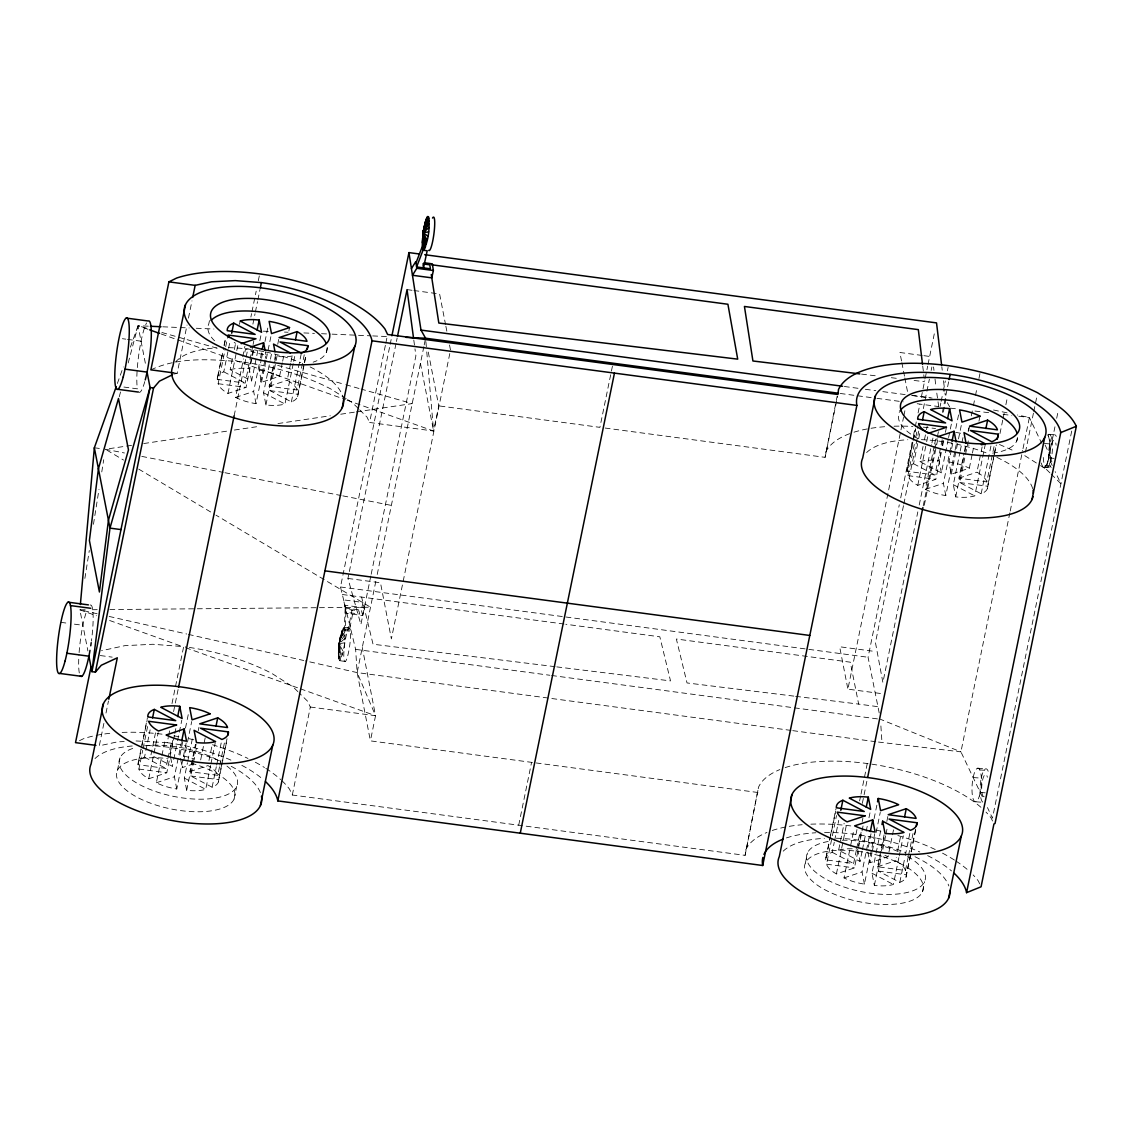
<?xml version="1.0" encoding="UTF-8"?>
<svg xmlns="http://www.w3.org/2000/svg" width="1133" height="1133" viewBox="0 0 1133 1133"><rect width="100%" height="100%" fill="white"/><g stroke="black" fill="none" stroke-linecap="round" stroke-linejoin="round"><path stroke-width="0.75" stroke-dasharray="5 3.75" d="M345.211 661.516L339.064 660.553C337.45 649.648 338.71 637.312 343.653 627.427L349.162 628.164M338.583 659.194L338.923 643.742L341.118 633.22M345.154 630.628L344.375 627.413L345.126 609.03L358.906 610.871L359.685 614.086L345.919 612.259L345.154 630.628L349.29 631.18L352.802 613.165L352.023 609.951L348.511 627.965L349.29 631.18M338.328 656.8L340.268 636.873M341.996 630.302L338.923 643.742L339.702 660.794C344.545 650.894 345.905 638.545 344.29 627.668L338.923 643.742L338.498 649.662M338.3 653.557L338.923 643.742L342.86 628.319M281.961 780.764A122.902 50.291 11.6 0 1 289.538 789.177L292.314 795.026L745.089 855.358L758.558 787.095A122.902 50.291 11.6 0 1 779.83 769.59M745.089 855.358L758.558 787.095M605.149 428.047L825.079 457.35L837.117 396.323M338.909 645.385L339.518 641.023M84.876 578.411L89.309 550.482M93.458 524.296L94.577 517.314M94.846 515.572L98.996 489.385M101.772 471.937L103.712 459.715M362.702 615.531L361.399 610.163L362.914 602.444L343.625 599.867L346.174 613.335L362.702 615.531L364.217 607.812L344.928 605.249L346.174 613.335M103.882 723.378L99.293 745.811L117.407 741.888L124.191 741.548M106.006 713.025L108.471 700.959M173.845 374.074L177.145 373.352L187.044 325.044M188.446 318.146L191.987 300.882M209.478 320.639L208.826 323.783A60.672 24.827 11.6 0 0 214.576 340.806M117.421 770.468L119.999 757.906M138.297 762.382L147.375 718.025M167.684 759.889L165.942 768.429L138.042 764.704L141.186 749.352M141.526 747.653L147.12 720.347M217.55 377.048L222.705 351.867M224.079 345.154L225.793 336.756M252.744 346.16L245.195 383.081L217.295 379.371L223.824 347.477M224.164 345.792L225.878 337.407M174.468 735.232L166.778 772.763L148.735 778.768A31.611 12.93 11.6 0 1 138.877 769.052L142.73 750.287M143.07 748.573L147.97 724.695M253.594 350.494L246.031 387.429L227.988 393.434A31.611 12.93 11.6 0 1 218.131 383.705L225.354 348.454M225.694 346.783L228.101 335.028M138.042 764.704A31.611 12.93 11.6 0 1 144.528 757.17L150.123 729.864M217.295 379.371A31.611 12.93 11.6 0 1 223.782 371.822L228.257 349.998M228.597 348.327L230.311 339.928M155.49 732.853L150.944 755.031L172.358 766.29L173.406 761.178M257.786 350.734L251.611 380.943L230.197 369.684L232.945 356.258M234.333 349.545L235.706 342.832M239.474 324.364L240.168 321.007M148.735 778.768L153.621 754.89M153.975 753.19L158.167 732.711M227.988 393.434L237.958 344.758A31.611 12.93 11.6 0 1 234.177 342.364M150.887 369.854C178.972 356.598 211.588 359.317 241.697 361.909L242.405 358.467M242.759 356.739L244.884 346.386M250.889 317.056L251.583 313.6M251.937 311.872L256.185 291.167M258.296 280.814L259.358 275.645M172.004 703.565L183.659 646.617L152.842 644.266L124.828 645.668L101.531 650.71M186.194 742.922L176.762 788.979A31.611 12.93 11.6 0 1 156.34 782.776L161.58 757.184M161.934 755.484L165.418 738.419M264.952 359.997L256.016 403.645A31.611 12.93 11.6 0 1 235.593 397.442L243.496 358.835M244.87 352.108L245.564 348.752A31.611 12.93 11.6 0 0 265.986 354.969L265.292 358.325M136.045 740.954L167.217 742.696L168.279 737.512M168.633 735.784L169.695 730.587M173.59 711.566L178.193 689.076M234.134 415.797L245.819 358.708M246.173 356.98L247.943 348.341M252.9 324.123L255.024 313.742M255.378 312.014L257.503 301.633M257.857 299.905L259.981 289.524M168.038 758.189L171.522 741.124M253.098 344.474L253.778 341.118M172.768 740.43L169.978 754.082L172.358 766.29M251.611 380.943L249.232 368.735L251.639 356.994M251.979 355.309L253.013 350.267M174.808 733.533L175.856 728.406M173.746 759.464L177.244 742.412M177.598 740.699L178.986 733.872M179.34 732.173L181.79 720.234M259.854 340.665L261.567 332.266M176.762 788.979L174.397 776.771L181.379 742.653M256.016 403.645L253.65 391.423L260.179 359.543M260.519 357.858L261.893 351.145M182.696 741.747L179.892 755.399A31.611 12.93 11.6 0 1 194.026 758.94M185.486 728.108L188.276 714.456M282.315 362.829L279.568 376.269L261.525 382.274L259.145 370.066L261.213 359.982M261.553 358.311L262.927 351.598M264.995 341.529L267.742 328.088M193.757 763.784L182.271 767.607L183.319 762.495M183.673 760.781L187.157 743.73M187.512 742.016L191.704 721.551M261.525 382.274L265.986 360.45M266.34 358.764L271.495 333.598M210.596 765.469L205.71 789.361A31.611 12.93 11.6 0 1 186.676 790.31L184.311 778.088L187.455 762.736M187.795 761.036L192.695 737.144M293.22 363.721L284.964 404.014A31.611 12.93 11.6 0 1 265.929 404.963L263.564 392.754L270.093 360.861M270.433 359.175L271.467 354.147M219.519 766.8L217.777 775.34L189.877 771.615L195.471 744.324M198.261 730.672L198.955 727.259M304.253 354.742L297.03 389.993L269.13 386.268L273.265 366.129M274.639 359.416L275.659 354.388M277.727 344.305L279.1 337.592M186.676 790.31L196.108 744.239M265.929 404.963L275.9 356.286A31.611 12.93 11.6 0 0 294.934 355.337L293.56 362.05M227.011 738.73L218.627 779.674A31.611 12.93 11.6 0 1 212.126 787.223L190.726 775.963L193.177 764.01M193.516 762.311L197.015 745.245M304.055 364.118L297.88 394.326A31.611 12.93 11.6 0 1 291.379 401.875L269.98 390.616L275.815 362.078M276.169 360.407L277.543 353.694M200.668 759.903L205.215 737.725M282.669 361.158L284.043 354.445M288.844 330.949L289.538 327.579M208.982 760.498L212.126 745.132M297.03 389.993A31.611 12.93 11.6 0 0 287.187 380.263L290.614 363.481M290.969 361.809L292.342 355.096M210.95 763.769L215.143 743.29M212.126 787.223L216.318 766.744M216.672 765.044L221.558 741.152M291.379 401.875L301.35 353.199M219.873 765.101L224.759 741.209M218.357 781.997L221.502 766.644M221.856 764.931L227.096 739.353M304.409 362.447L306.122 354.048M297.625 396.649L306.207 354.686M234.092 799.048L236.67 786.486M326.276 352.561L327.55 346.273M292.314 795.026L310.329 707.034L307.539 701.171L299.084 692.829M428.288 352.094L438.74 405.869L433.599 431.022L369.585 422.482L385.475 344.843M385.829 343.115L387.245 336.218M757.963 792.505L370.406 740.869L357.136 672.591L355.635 649.379L340.495 586.979L389.794 346.16M390.149 344.418L391.565 337.492M370.831 575.975L360.889 624.51L347.93 578.439L348.992 573.256M349.346 571.528L396.083 343.242M396.437 341.5L397.145 338.045M371.185 574.233L415.896 355.804L414.975 348.837M375.816 581.342L357.136 672.591L375.547 715.716L370.406 740.869M377.232 574.445L423.869 346.599M424.209 344.914L425.583 338.215M449.801 353.538L391.381 638.899L380.476 582.787L347.93 578.439M612.429 366.2L599.909 427.353L438.74 405.869M518.702 825.192L531.575 762.339M825.079 457.35L837.599 396.196M805.393 863.049L807.447 852.993M880.44 693.481L847.895 689.147L903.525 417.383M903.879 415.655L905.295 408.73M825.971 857.525L830.092 837.372M830.432 835.687L835.942 808.82M856.364 850.132L853.602 863.558L825.716 859.848L829.498 841.38M829.838 839.695L835.687 811.143M879.208 712.997L868.076 657.267L899.29 504.808M900.707 497.883L912.051 442.436M913.481 435.511L914.898 428.571M915.252 426.844L916.314 421.646M918.084 412.979L919.854 404.325M921.285 397.386L924.825 380.065M925.179 378.337L927.658 366.2M928.012 364.472L934.753 331.558M863.049 825.929L854.452 867.906L836.409 873.911A31.611 12.93 11.6 0 1 826.552 864.182L836.522 815.491M907.321 468.963L912.816 442.097M913.156 440.411L915.563 428.656M942.174 439.731L934.952 474.996L907.066 471.286L915.648 429.308M941.296 452.478L935.801 479.344L917.758 485.349A31.611 12.93 11.6 0 1 907.901 475.619L914.43 443.725M915.804 436.998L918.212 425.243M825.716 859.848A31.611 12.93 11.6 0 1 832.203 852.299L834.27 842.23M834.61 840.544L838.732 820.391M903.483 505.686L875.455 642.623L882.89 682.533L917.815 511.889M903.837 503.944L918.736 431.135M923.353 408.602L926.553 392.995M926.907 391.267L929.386 379.13M931.156 370.463L931.878 366.993M907.066 471.286A31.611 12.93 11.6 0 1 913.552 463.737L918.367 440.227M918.707 438.556L920.421 430.158M862.086 851.35L860.032 861.434L838.618 850.161L844.127 823.294M948.25 439.278L941.367 472.858L919.968 461.598L923.069 446.487M924.443 439.774L926.157 431.376M926.497 429.69L927.191 426.334M836.409 873.911L846.719 823.535M917.758 485.349L926.341 443.371M926.695 441.686L928.409 433.288M919.231 504.992L931.581 444.66M931.935 442.932L932.997 437.763M940.121 406.464L940.815 403.065M941.155 401.365L942.897 392.868M943.251 391.168L945.333 380.971M947.415 370.788L948.109 367.389M859.607 800.904L860.655 795.805M861.009 794.106L867.269 763.529M874.747 833.746L864.437 884.122A31.611 12.93 11.6 0 1 844.014 877.919L850.203 847.696M850.543 846.011L853.985 829.214M954.722 451.897L945.786 495.56A31.611 12.93 11.6 0 1 925.364 489.357L934.3 445.694M934.64 444.009L936.014 437.296M855.967 834.469L857.03 829.271M862.34 803.339L866.943 780.849M923.239 505.828L934.569 450.481M934.923 448.753L937.048 438.372M937.402 436.644L938.464 431.461M942.359 412.426L948.732 381.297M924.273 505.29L936.283 446.614M936.637 444.887L937.699 439.703M943.35 412.086L945.828 400.006L944.979 392.995M856.704 848.447L860.145 831.664M862.199 821.581L862.893 818.224M858.332 845.855L861.434 830.744M941.367 472.858L939.002 460.649L940.716 452.251M942.09 445.538L943.123 440.496M942.67 445.751L943.704 440.723M945.432 432.324L946.452 427.283M862.425 849.679L865.867 832.882M866.207 831.197L867.595 824.484M868.969 817.771L870.342 811.058M948.59 437.607L952.032 420.81M864.437 884.122L862.057 871.914L866.193 851.761M866.533 850.076L869.62 834.964M868.26 847.187L871.008 833.746M874.095 818.635L876.857 805.195M945.786 495.56L943.407 483.352L951.663 443.045M972.086 454.744L969.338 468.184L951.295 474.189L948.916 461.981L951.323 450.226M951.663 448.541L952.697 443.499M955.799 428.387L959.226 411.605M893.498 829.88L887.989 856.746L869.946 862.751L871.999 852.667M872.353 850.996L875.781 834.2M876.135 832.528L880.256 812.375M955.062 450.212L956.436 443.499M951.295 474.189L958.164 440.595M958.504 438.924L961.605 423.813M898.88 857.624L893.385 884.491A31.611 12.93 11.6 0 1 874.35 885.44L871.985 873.231L875.767 854.764M876.106 853.078L881.262 827.897M985.384 443.881L974.734 495.928A31.611 12.93 11.6 0 1 955.7 496.877L953.335 484.669L959.863 452.761M960.203 451.076L963.645 434.293M908.199 857.044L905.451 870.47L877.551 866.759L884.08 834.851M886.827 821.411L887.861 816.383M874.35 885.44L884.661 835.063M968.163 431.163L968.857 427.764M971.293 415.868L973.035 407.384M973.389 405.685L975.116 397.187M975.471 395.488L977.212 386.99M978.94 378.493L979.988 373.408M915.577 829.469L906.287 874.818A31.611 12.93 11.6 0 1 899.8 882.352L878.401 871.093L881.488 855.981M882.862 849.268L885.609 835.828M885.964 834.157L887.677 825.759M994.023 446.643L986.801 481.907L958.9 478.197L964.056 453.002M964.395 451.316L965.769 444.603M968.531 431.177L969.551 426.135M955.7 496.877L964.636 453.214M964.976 451.543L966.364 444.816A31.611 12.93 11.6 0 0 969.112 445.085M994.179 454.347L987.636 486.255A31.611 12.93 11.6 0 1 981.15 493.79L959.75 482.531L968.687 438.868M972.426 453.073L973.814 446.345M978.969 421.164L979.988 416.123M905.451 870.47A31.611 12.93 11.6 0 0 895.594 860.754L896.288 857.384M897.662 850.671L900.763 835.559M986.801 481.907A31.611 12.93 11.6 0 0 976.943 472.178L982.453 445.311M899.234 855.953L903.355 835.8M899.8 882.352L904.955 857.171M905.295 855.486L910.111 831.976M981.15 493.79L991.46 443.414M908.539 855.358L913.014 833.534M906.032 877.14L910.847 853.631M911.187 851.945L916.342 826.764M994.519 452.662L996.233 444.263M987.381 488.578L996.318 444.915M999.972 433.599L1002.747 420.017M1003.102 418.318L1004.489 411.52M1005.877 404.722L1007.619 396.238M922.503 891.728A60.502 24.756 11.6 0 0 843.731 850.288A60.502 24.756 11.6 0 0 825.603 890.141A60.502 24.756 11.6 0 0 922.503 891.728L924.556 881.672M1016.712 441.091L1017.392 437.735M1009.871 512.782L960.926 751.873L983.132 798.482M1010.225 511.054L1022.646 450.41M1023 448.682L1029.387 417.496L1017.448 414.99M1025.45 452.237L1033.438 413.163M1033.792 411.463L1037.276 394.468M1049.923 472.872L1046.255 469.246L1054.95 426.787M1056.678 418.289L1058.42 409.792M1071.705 431.064L992.466 818.111L987.438 807.546M119.248 396.791L120.594 391.721M128.199 362.957L138.056 325.738L148.635 326.191M344.29 627.668L338.923 643.742L339.064 660.553M117.379 383.45L123.285 366.965M130.38 347.165L138.056 325.738L148.267 328.627M345.027 631.407L338.923 643.742L340.495 659.888M345.055 634.664L338.923 643.742L341.345 657.919M344.857 638.559L338.923 643.742L342.237 655.001M79.508 740.67L83.516 738.716A122.902 50.291 11.6 0 1 94.464 735.742M235.593 397.442L253.65 391.423M269.13 386.268L287.187 380.263M925.364 489.357L943.407 483.352M958.9 478.197L976.943 472.178M156.34 782.776L174.397 776.771M189.877 771.615L207.934 765.611A31.611 12.93 11.6 0 1 217.777 775.34M844.014 877.919L862.057 871.914M877.551 866.759L895.594 860.754M344.432 642.836L338.923 643.742L343.087 651.348M131.527 445.354L105.369 449.249L124.432 452.988M143.721 443.541L227.407 431.078M234.375 430.044L258.791 426.419M277.967 423.558L330.269 415.783M340.721 414.225L354.671 412.143M356.413 411.888L412.214 403.589L361.13 389.072M85.173 609.781L79.891 609.837L87.907 651.036M92.226 609.724L97.509 609.667M109.844 609.568L317.679 607.699M319.435 607.685L370.519 607.231L215.978 515.147M162.755 326.8L189.211 327.947M196.264 328.258L213.91 329.023M263.295 331.176L268.592 331.402M284.468 332.082L287.994 332.238M303.871 332.932L314.45 333.385M321.517 333.697L330.326 334.079M332.096 334.15L356.796 335.226M358.552 335.311L370.902 335.835M372.672 335.92L386.778 336.529M1048.733 434.307L1054.143 434.718M1044.357 443.485L1049.767 443.895M1054.044 458.355L1048.648 457.944L1052.302 465.621M1050.22 466.06L1042.063 465.691A16.882 4.546 -85.6 0 0 1048.705 458.072A16.882 4.546 -85.6 0 0 1048.237 435.525M1044.272 467.122L1051.013 467.632M977.595 768.202L985.696 768.811M979.79 769.902L987.891 770.525M973.148 777.535L981.249 778.144A16.882 4.546 -85.6 0 1 988.698 772.975M980.257 792.449L986.73 792.944M975.796 801.782L983.897 802.405M950.417 408.149L957.442 408.971M974.989 411.052L989.024 412.709M1003.059 414.381L1011.84 415.414M1018.85 416.25L1029.387 417.496L1041.595 443.145M878.472 742.058L960.926 751.873L880.468 719.299M861.547 374.102L877.31 376.014M891.331 377.7L896.585 378.337M914.104 380.461L924.613 381.722M555.043 666.671L373.04 644.224L361.597 597.063M556.785 666.884L670.524 680.905L659.831 636.803L565.806 624.269M793.851 696.115L687.023 682.944L676.359 639.012L850.288 662.182L858.658 704.103L877.948 706.68M795.607 696.328L858.658 704.103M922.163 355.45L899.885 352.49L901.542 360.96M923.877 355.677L932.445 356.824M407.059 289.623L412.185 290.303M413.899 290.53L439.604 293.957L445.552 324.576M911.555 395.332L932.119 398.08M844.354 386.495L858.361 388.35M865.357 389.285L875.851 390.687M882.848 391.621L905.593 394.652M912.589 395.587L930.08 397.91M840.204 393.463L875.186 398.122M876.942 398.349L903.185 401.847M917.178 403.716L938.166 406.506M122.406 338.696L125.805 339.149M127.491 339.376L141.058 341.189M173.646 372.884L177.145 373.352M218.131 383.705L246.031 387.429M269.98 390.616L297.88 394.326M907.901 475.619L935.801 479.344M959.75 482.531L987.636 486.255M123.908 387.047L137.461 388.846A36.029 5.509 -82.4 0 1 138.764 354.686A36.029 5.509 -82.4 0 1 146.596 322.933M94.351 447.776L102.225 448.824M872.198 651.093L839.652 646.759L847.895 689.147M340.495 586.979L868.076 657.267M342.322 594.499L564.05 624.042M344.871 607.954L361.399 610.163M344.375 627.413L348.511 627.965M348.893 629.566L344.772 629.027L338.923 643.742L343.837 647.198M355.635 649.379L549.817 675.254M551.573 675.48L878.712 719.073M60.856 622.343L67.64 623.249M74.424 624.156L82.893 625.289M790.99 730.403L357.136 672.591L305.471 660.907M792.746 730.643L876.715 741.832M100.313 655.554L112.209 657.14M310.329 707.034L375.547 715.716L362.277 647.453M138.877 769.052L166.778 772.763M190.726 775.963L218.627 779.674M826.552 864.182L854.452 867.906M878.401 871.093L906.287 874.818M955.728 432.339L962.441 433.613M141.767 456.387L223.229 472.39M224.971 472.73L341.104 495.532M342.832 495.872L391.367 505.403M993.57 410.004L1007.209 412.851M97.112 613.732L79.891 609.837L96.418 615.743M109.165 616.451L186.662 633.998M188.375 634.395L303.757 660.511M161.892 332.507L219.788 348.936M277.684 365.378L344.092 384.243M345.792 384.724L359.416 388.591M147.984 329.278L138.056 325.738L145.732 365.223M161.226 333.994L345.395 399.595M347.066 400.19L433.599 431.022L426.645 350.479M109.632 620.487L182.342 646.518M185.67 647.708L298.701 688.198M300.344 688.779L375.547 715.716M999.462 444.49L1015.267 451.458M913.552 463.737L934.952 474.996M953.335 484.669L974.734 495.928M223.782 371.822L245.195 383.081M263.564 392.754L284.964 404.014M832.203 852.299L853.602 863.558M871.985 873.231L893.385 884.491M144.528 757.17L165.942 768.429M184.311 778.088L205.71 789.361M106.884 450.141L123.554 460.069M138.708 469.104L214.463 514.24M1024.756 455.636L1039.088 464.714M1040.519 465.621L1046.255 469.246M346.202 398.717L330.85 389.001A124.333 50.872 11.6 0 0 241.697 361.909M347.59 399.609L352.349 402.626L358.467 408.659M1051.141 474.076L1060.913 483.734L1055.163 471.654M359.685 409.863L367.021 417.1L369.585 422.482M297.88 691.64L293.05 686.867L271.793 673.399A122.902 50.291 11.6 0 0 185.302 646.844M947.358 402.725L949.652 406.789M1045.065 444.943L1051.339 458.157M992.536 821.014L991.148 818.083A122.902 50.291 11.6 0 0 986.007 812.092M979.677 883.867L978.289 880.936A122.902 50.291 11.6 0 0 973.148 874.945M901.868 362.659L904.502 376.227M904.828 377.926L907.476 391.48M867.864 852.058L869.946 862.751M857.653 849.212L860.032 861.434M445.878 326.276L447.535 334.773M449.518 344.984L450.509 350.083M420.442 363.353L433.599 431.022M265.391 351.91L265.986 354.969M180.487 758.459L182.271 767.607M938.719 406.733L936.269 389.426M413.8 340.127L414.735 347.095M941.806 366.71L942.231 370.208M943.506 380.73L944.766 391.253M933.564 366.979L933.974 370.434M935.022 379.059L936.056 387.698M922.729 366.101L924.188 378.252M425.895 341.713L426.49 348.723M880.893 725.941L881.97 742.526M786.429 837.924A104.066 42.572 11.6 0 1 815.916 832.755M824.569 832.458A104.066 42.572 11.6 0 1 919.812 851.959M927.63 855.627A104.066 42.572 11.6 0 1 951.508 870.923M167.217 742.696A104.066 42.572 11.6 0 1 231.061 760.186M241.839 765.37A104.066 42.572 11.6 0 1 262.757 779.15M745.698 849.948A122.902 50.291 11.6 0 1 766.956 832.443M772.267 830.475A122.902 50.291 11.6 0 1 802.178 824.725M810.874 824.173A122.902 50.291 11.6 0 1 854.395 826.382M876.036 830.092A122.902 50.291 11.6 0 1 882.649 831.551M897.86 835.531A122.902 50.291 11.6 0 1 935.221 849.509M942.529 853.163A122.902 50.291 11.6 0 1 954.637 860.188M956.04 861.094A122.902 50.291 11.6 0 1 968.078 870.144M96.163 735.388A122.902 50.291 11.6 0 1 113.427 732.966M122.123 732.414A122.902 50.291 11.6 0 1 163.917 734.396M173.93 735.841A122.902 50.291 11.6 0 1 180.614 737.002M188.956 738.674A122.902 50.291 11.6 0 1 193.899 739.792M212.494 744.763A122.902 50.291 11.6 0 1 247.971 758.459M255.364 762.24A122.902 50.291 11.6 0 1 264.456 767.508M265.887 768.415A122.902 50.291 11.6 0 1 280.658 779.575M825.631 452.379A124.333 50.872 11.6 0 1 852.512 432.679M853.985 432.197A124.333 50.872 11.6 0 1 887.266 426.532M894.022 426.22A124.333 50.872 11.6 0 1 912.858 426.433M923.296 427.169A124.333 50.872 11.6 0 1 935.589 428.543M785.127 767.622A122.902 50.291 11.6 0 1 980.937 807.291M144.783 381.609A36.029 5.509 -82.4 0 1 138.467 391.749M90.116 605.107A36.029 5.509 -82.4 0 1 91.419 641.108M79.31 672.945A36.029 5.509 -82.4 0 1 78.998 654.322M79.112 652.58A36.029 5.509 -82.4 0 1 86.604 611.239M1048.181 435.78A16.584 4.461 -85.6 0 1 1048.223 459.814A16.584 4.461 -85.6 0 1 1041.312 463.029M1051.226 467.447A16.584 4.461 -85.6 0 1 1049.399 445.892A16.584 4.461 -85.6 0 1 1056.296 436.403M1047.529 435.143A16.584 4.461 -85.6 0 1 1052.458 445.071A16.584 4.461 -85.6 0 1 1048.436 466.159A16.584 4.461 -85.6 0 1 1043.281 457.463M982.736 802.107A16.882 4.546 -85.6 0 1 981.249 778.144M984.209 796.754A11.203 3.017 -85.6 0 1 982.198 782.011A11.203 3.017 -85.6 0 1 987.395 777.224M1051.92 461.896A10.919 2.932 -85.6 0 1 1051.24 445.17A10.919 2.932 -85.6 0 1 1056.126 445.198M95.016 758.558A87.482 35.789 11.6 0 1 132.915 745.939M146.539 745.571A87.482 35.789 11.6 0 1 222.139 761.957M231.189 766.319A87.482 35.789 11.6 0 1 261.454 796.173M191.222 763.16A60.276 24.657 11.6 0 1 222.861 807.956A60.276 24.657 11.6 0 1 124.658 788.809A60.276 24.657 11.6 0 1 167.33 758.501M226.954 766.078A60.276 24.657 11.6 0 1 215.171 798.071A60.276 24.657 11.6 0 1 134.303 781.529A60.276 24.657 11.6 0 1 136.002 747.468M144.458 745.868A60.276 24.657 11.6 0 1 221.36 762.226M866.618 452.563A87.482 35.789 11.6 0 1 907.816 439.746M921.384 439.661A87.482 35.789 11.6 0 1 987.225 453.257M996.856 457.378A87.482 35.789 11.6 0 1 1033.041 490.178M919.968 461.598A31.611 12.93 11.6 0 1 939.002 460.649M948.916 461.981A31.611 12.93 11.6 0 1 969.338 468.184M1017.576 437.961A60.658 24.813 11.6 0 1 992.097 453.186M918.112 438.712A60.658 24.813 11.6 0 1 899.305 412.327M175.629 361.951A87.482 35.789 11.6 0 1 216.389 347.916M228.37 347.661A87.482 35.789 11.6 0 1 257.191 350.38M258.933 350.678A87.482 35.789 11.6 0 1 264.145 351.655M265.887 352.023A87.482 35.789 11.6 0 1 271.028 353.17M274.413 353.992A87.482 35.789 11.6 0 1 300.741 362.673M310.116 366.922A87.482 35.789 11.6 0 1 343.271 398.264M230.197 369.684A31.611 12.93 11.6 0 1 249.232 368.735M259.145 370.066A31.611 12.93 11.6 0 1 279.568 376.269M327.196 347.774A60.672 24.827 11.6 0 1 313.147 362.163M783.2 851.18A87.482 35.789 11.6 0 1 824.413 838.363M836.338 838.236A87.482 35.789 11.6 0 1 905.465 852.54M914.982 856.718A87.482 35.789 11.6 0 1 948.859 885.978M884.901 855.33A31.611 12.93 11.6 0 1 887.989 856.746M838.618 850.161A31.611 12.93 11.6 0 1 856.265 849.07M907.632 856.392A60.502 24.756 11.6 0 1 906.358 892.662A60.502 24.756 11.6 0 1 820.349 875.738A60.502 24.756 11.6 0 1 830.206 841.153M842.187 840.219A60.502 24.756 11.6 0 1 900.253 852.54M979.337 796.102A16.882 4.546 -85.6 0 0 978.756 768.486A16.882 4.546 -85.6 0 0 972.001 790.381A16.882 4.546 -85.6 0 0 979.337 796.102M347.746 655.738A16.882 2.578 -82.4 0 0 349.8 628.39A16.882 2.578 -82.4 0 0 344.007 650.384A16.882 2.578 -82.4 0 0 347.746 655.738"/><path stroke-width="1.5" d="M422.637 238.666L425.257 222.224L426.999 217.324L428.43 216.672C430.044 227.549 428.685 239.899 423.841 249.798L422.722 248.198L422.439 242.561L423.062 232.747L425.257 222.224M422.722 248.198L423.062 232.747L424.408 225.878M422.467 245.804L423.062 232.747L426.135 219.306M422.439 242.561L423.062 232.747L426.999 217.324M80.372 604.54L94.351 447.776L116.203 386.75M423.048 234.389L423.657 230.027M954.227 873.345A104.066 42.572 11.6 0 1 966.576 892.662L981.065 886.799L993.938 823.946L995.029 823.493L1076.35 426.263C1068.773 410.415 1051.75 401.918 1037.616 392.783C1009.63 378.79 979.337 370.307 948.463 365.69A124.333 50.872 11.6 0 0 838.505 389.525L837.953 394.496L387.599 334.49L385.036 329.108A124.333 50.872 11.6 0 0 176.621 278.052L168.902 281.862L150.887 369.854L173.646 372.884M91.051 666.728L75.514 742.639L95.894 745.358M66.861 653.245L88.912 656.191L91.915 671.642L95.399 672.096L153.55 387.996L159.441 381.155L172.414 374.782M103.457 703.692L91.093 764.024A87.482 35.789 11.6 0 0 171.805 820.462A87.482 35.789 11.6 0 0 261.454 796.173M185.458 304.862L172.924 366.115A87.482 35.789 11.6 0 0 251.767 422.184A87.482 35.789 11.6 0 0 343.511 399.878M108.825 699.231L117.308 657.82L101.29 665.255L95.399 672.096M192.695 297.441L195.159 285.36L211.602 281.791L235.31 280.616L261.397 282.613A104.066 42.572 11.6 0 1 372.006 340.806L856.888 405.416A104.066 42.572 11.6 0 1 950.148 374.386A104.066 42.572 11.6 0 1 1060.757 432.579L1076.35 426.263M152.558 717.925L154.315 709.4L175.714 720.659L147.814 716.934A31.611 12.93 11.6 0 1 154.315 709.4M231.684 333.215L233.752 323.146L255.152 334.405L227.266 330.694A31.611 12.93 11.6 0 1 233.752 323.146M178.547 687.349L234.134 415.797M260.335 287.796L261.397 282.613M177.669 716.552L179.765 706.312A31.611 12.93 11.6 0 0 160.73 707.261L182.13 718.52L179.765 706.312M257.134 330.128L259.202 320.058A31.611 12.93 11.6 0 0 240.168 321.007L261.567 332.266L259.202 320.058M181.719 740.94L184.169 729.001L166.126 735.005A31.611 12.93 11.6 0 0 186.548 741.209L184.169 729.001M262.233 349.46L263.607 342.747L250.478 347.123M215.964 726.366L217.706 717.84L199.663 723.845L227.563 727.57A31.611 12.93 11.6 0 0 217.706 717.84M295.43 339.985L297.143 331.587L279.1 337.592L307.001 341.316A31.611 12.93 11.6 0 0 297.143 331.587M227.705 735.317L228.399 731.904L200.499 728.193L221.912 739.452A31.611 12.93 11.6 0 0 228.399 731.904M307.156 349.006L307.836 345.65L279.95 341.939L301.35 353.199A31.611 12.93 11.6 0 0 307.836 345.65M260.42 805.492L272.77 745.16A87.482 35.789 11.6 0 0 158.889 685.238A87.482 35.789 11.6 0 0 132.674 742.866A87.482 35.789 11.6 0 0 272.77 745.16M342.237 407.583L354.785 346.344A87.482 35.789 11.6 0 0 240.904 286.408A87.482 35.789 11.6 0 0 214.689 344.05A87.482 35.789 11.6 0 0 354.785 346.344M856.888 405.416L762.707 865.499L277.826 800.904L372.006 340.806M391.919 335.765L408.942 252.602L419.465 254.004M397.499 336.317L407.059 289.623L413.573 338.385M520.259 833.194L614.454 373.111M791.995 794.53L779.292 856.647A87.482 35.789 11.6 0 0 858.12 912.716A87.482 35.789 11.6 0 0 949.865 890.425M875.412 395.913L862.695 458.029A87.482 35.789 11.6 0 0 935.915 512.909A87.482 35.789 11.6 0 0 1032.999 496.537M840.799 810.322L842.867 800.252L864.267 811.511L836.366 807.787A31.611 12.93 11.6 0 1 842.867 800.252M922.489 420.074L924.202 411.676L945.616 422.949L917.716 419.224A31.611 12.93 11.6 0 1 924.202 411.676M867.651 777.394L922.885 507.556M949.086 379.569L950.148 374.386M866.249 807.234L868.303 797.165A31.611 12.93 11.6 0 0 849.283 798.114L870.682 809.373L868.303 797.165M947.599 418.672L949.652 408.602A31.611 12.93 11.6 0 0 930.618 409.551L952.032 420.81L949.652 408.602M870.314 831.608L872.722 819.853L854.664 825.858A31.611 12.93 11.6 0 0 875.087 832.061L872.722 819.853M877.537 801.838L878.231 798.482A31.611 12.93 11.6 0 1 898.653 804.685L880.596 810.69L878.231 798.482M952.003 441.36L954.071 431.291L937.657 436.743M881.956 824.527L882.635 821.17L904.035 832.443A31.611 12.93 11.6 0 1 885.015 833.392L882.635 821.17M904.545 817.091L906.258 808.693L888.215 814.698L916.101 818.408A31.611 12.93 11.6 0 0 906.258 808.693M985.88 428.529L987.608 420.131L969.551 426.135L997.451 429.846A31.611 12.93 11.6 0 0 987.608 420.131M916.257 826.113L916.951 822.756L889.051 819.046L910.465 830.305A31.611 12.93 11.6 0 0 916.951 822.756M997.267 439.236L998.3 434.194L970.4 430.469L991.8 441.743A31.611 12.93 11.6 0 0 998.3 434.194M948.604 898.129L961.322 836.012A87.482 35.789 11.6 0 0 847.442 776.091A87.482 35.789 11.6 0 0 821.227 833.718A87.482 35.789 11.6 0 0 961.322 836.012M1032.007 499.497L1044.725 437.395A87.482 35.789 11.6 0 0 930.844 377.473A87.482 35.789 11.6 0 0 904.63 435.1A87.482 35.789 11.6 0 0 1044.725 437.395M966.576 892.662L1060.757 432.579M424.054 262.743L432.339 263.847L433.373 270.504L431.786 277.854L412.469 275.277L416.802 268.294L415.769 261.638L411.435 268.62M427.792 216.431L423.062 232.747L423.19 249.557M428.43 216.672L423.062 232.747L423.841 249.798M415.981 262.969L422.411 246.201L423.034 250.195L416.604 266.963L430.413 268.804L429.789 264.81L422.878 263.89M428.897 218.032L423.062 232.747L424.62 248.892M429.166 220.411L423.062 232.747L425.484 246.923M429.195 223.668L423.062 232.747L426.376 244.006M428.996 227.563L423.062 232.747L427.226 240.352M241.23 343.667L256.001 338.753L228.101 335.028A31.611 12.93 11.6 0 0 229.305 337.549M428.571 231.84L423.062 232.747L427.977 236.188M150.406 326.262L160.985 326.729M406.18 337.379L425.583 338.215L838.448 393.222M859.791 373.89L752.921 360.988L744.438 306.462L918.325 329.632L922.517 364.359M423.034 250.195L427.183 250.747L423.501 267.884L423.091 265.221M424.719 254.698L936.524 322.891L941.594 364.953M431.475 264.754L727.91 304.253L737.71 359.147L438.825 323.047L431.276 274.526M416.802 268.294L433.373 270.504M168.902 281.862L195.159 285.36M408.942 252.602L420.994 330.085L842.612 386.254M126.23 318.076L148.267 321.007A36.029 5.509 -82.4 0 1 151.128 340.481A36.029 5.509 -82.4 0 1 145.251 379.895M125.027 369.146L147.063 372.091L150.066 387.543L91.915 671.642L109.972 528.12L150.066 387.543L153.55 387.996M117.818 389.327L138.155 392.032M120.99 529.593L109.972 528.12L94.351 447.776M324.916 570.848L809.798 635.457M68.079 602.175L88.416 604.88M70.458 605.589L90.796 608.294M59.652 673.427L81.689 676.359M149.641 329.859L159.583 333.399M290.345 352.915L273.535 344.078L275.007 351.712M420.994 330.085L425.583 338.215M966.067 443.3L963.985 432.608L985.384 443.881A31.611 12.93 11.6 0 1 981.249 444.773M954.071 431.291L956.139 441.969M263.607 342.747L265.094 350.38M762.707 865.499A104.066 42.572 11.6 0 1 762.877 857.44M763.939 854.424A104.066 42.572 11.6 0 1 783.101 839.128M265.476 781.572A104.066 42.572 11.6 0 1 277.826 800.904M91.207 642.68A36.029 5.509 -82.4 0 1 90.753 645.796M90.003 650.342A36.029 5.509 -82.4 0 1 80.316 675.849M432.509 218.06A16.882 2.578 -82.4 0 1 434.081 232.562A16.882 2.578 -82.4 0 1 428.699 250.294M1033.041 490.178A87.482 35.789 11.6 0 1 1033.353 493.407M899.928 411.152A60.658 24.813 11.6 0 1 960.756 401.96A60.658 24.813 11.6 0 1 1017.08 433.259M211.191 320.356A60.672 24.827 11.6 0 1 271.863 313.714A60.672 24.827 11.6 0 1 326.134 343.327M98.429 468.779L89.408 540.54L99.421 592.007L108.442 520.274L128.482 449.928L118.483 398.49L98.429 468.779M289.538 327.579L271.495 333.598L269.116 321.375A31.611 12.93 11.6 0 1 289.538 327.579M946.452 427.283L928.409 433.288A31.611 12.93 11.6 0 1 918.566 423.572L946.452 427.283M979.988 416.123L961.945 422.127L959.58 409.919A31.611 12.93 11.6 0 1 979.988 416.123M176.564 724.993L158.507 731.012A31.611 12.93 11.6 0 1 148.664 721.282L176.564 724.993M210.101 713.832L192.043 719.837L189.678 707.629A31.611 12.93 11.6 0 1 210.101 713.832M865.102 815.845L847.059 821.85A31.611 12.93 11.6 0 1 837.216 812.134L865.102 815.845M215.497 741.591L194.083 730.318L196.462 742.54A31.611 12.93 11.6 0 0 215.497 741.591M65.063 661.063A36.029 5.509 -82.4 0 0 69.453 602.685A36.029 5.509 -82.4 0 0 57.075 649.648A36.029 5.509 -82.4 0 0 65.063 661.063M123.214 376.963A36.029 5.509 -82.4 0 0 127.618 318.585A36.029 5.509 -82.4 0 0 115.24 365.548A36.029 5.509 -82.4 0 0 123.214 376.963M921.625 429.449A60.658 24.813 11.6 0 0 1018.765 431.036A60.658 24.813 11.6 0 0 939.809 389.483A60.658 24.813 11.6 0 0 921.625 429.449M231.67 338.399A60.672 24.827 11.6 0 0 328.839 339.985A60.672 24.827 11.6 0 0 249.855 298.418A60.672 24.827 11.6 0 0 231.67 338.399"/></g></svg>
